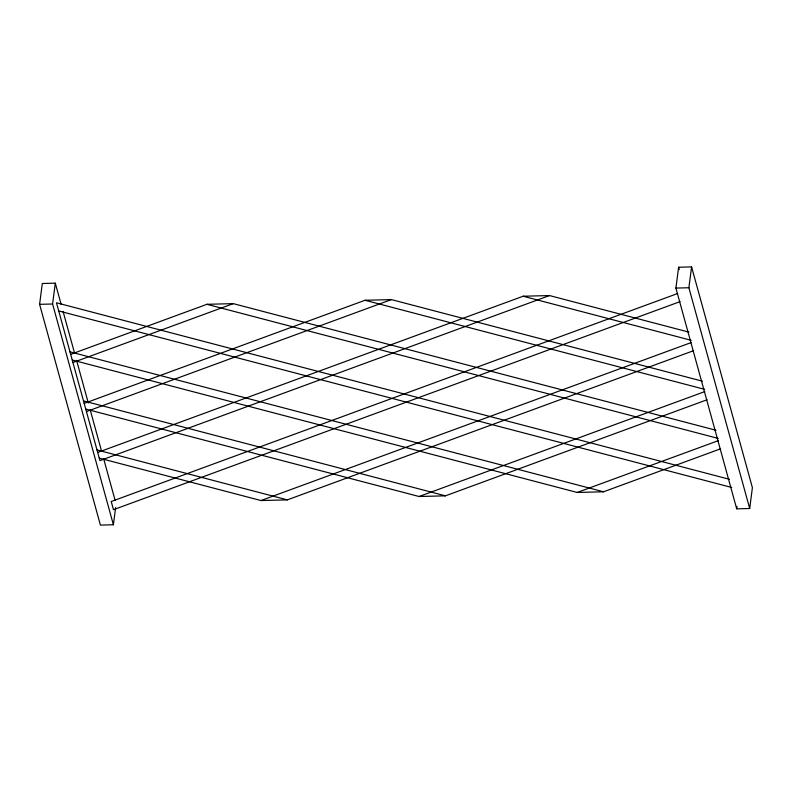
<?xml version="1.0" encoding="UTF-8"?>
<svg xmlns="http://www.w3.org/2000/svg" width="792" height="792" viewBox="0 0 792 792"><rect width="100%" height="100%" fill="white"/><g stroke="black" fill="none" stroke-linecap="round" stroke-linejoin="round"><path stroke-width="1.19" d="M115.622 507.603L113.395 524.759L100.406 525.096L39.6 304.336L42.303 283.496L55.291 283.16L61.182 304.524M113.395 524.759L52.589 303.999L55.291 283.16M675.903 288.08L678.605 267.241L691.594 266.904L752.4 487.664L749.697 508.504L736.708 508.84L675.903 288.08L688.882 287.743L749.697 508.504M688.882 287.743L691.594 266.904M736.708 508.84L737.025 506.385M70.676 354.341L206.92 304.306L233.274 303.633L715.958 430.244M72.923 362.518L233.274 303.633M84.19 403.395L365.033 300.267L391.387 299.594L702.445 381.19M86.437 411.573L391.387 299.594M97.703 452.45L523.146 296.228L549.499 295.555L688.941 332.135M549.499 295.555L99.95 460.627L56.47 302.772L729.472 479.308M677.774 293.466L111.217 501.514L113.464 509.692L680.021 301.643M99.257 458.123L260.974 500.544L691.287 342.53M260.974 500.544L287.318 499.871L693.544 350.707M85.744 409.068L419.087 496.505L704.801 391.585M419.087 496.505L445.431 495.832L707.058 399.762M72.24 360.013L577.2 492.466L718.324 440.639M577.2 492.466L603.544 491.782L720.572 448.817M39.6 304.336L52.589 303.999M523.146 296.228L691.198 340.312M365.033 300.267L704.692 389.367M206.92 304.306L718.215 438.422M58.727 310.949L731.719 487.476M69.983 351.836L603.544 491.782M83.497 400.891L445.431 495.832M97.01 449.945L287.318 499.871M678.605 267.241L679.259 269.607M63.142 311.652L74.577 353.192M76.547 360.31L88.308 403.039M90.278 410.157L101.386 450.509M103.673 458.825L115.117 500.366"/></g></svg>
